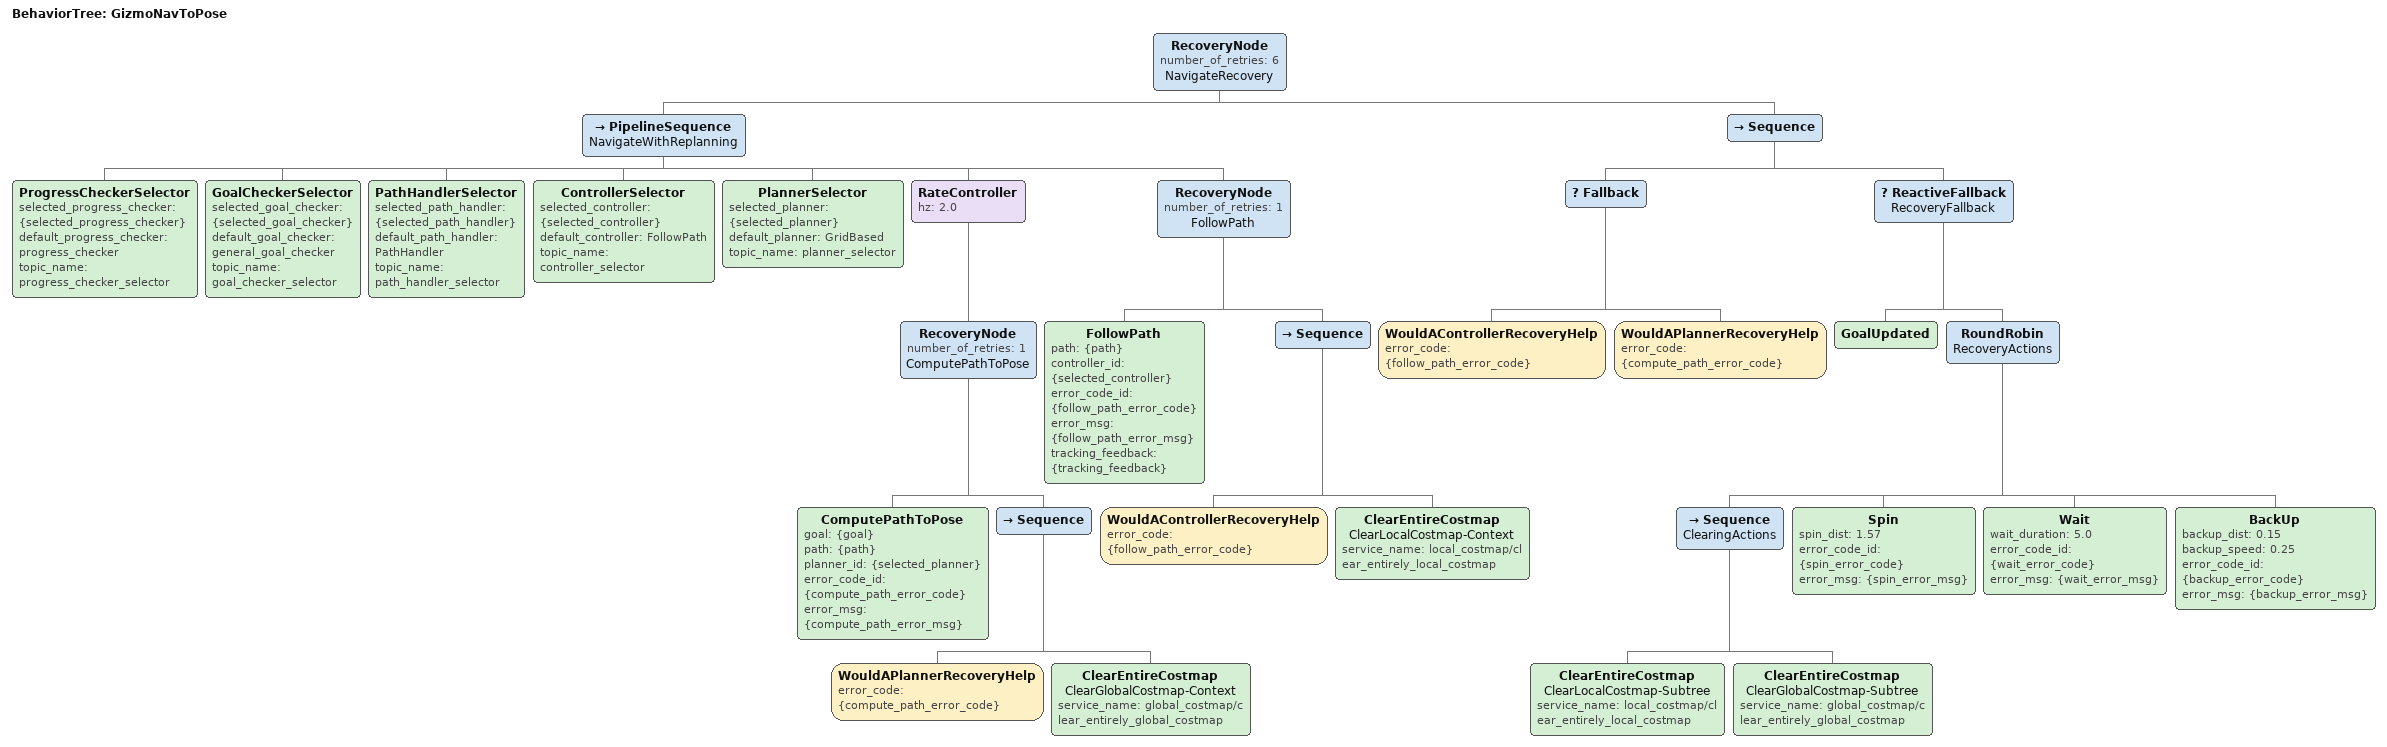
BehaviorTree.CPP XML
<root BTCPP_format="4" main_tree_to_execute="GizmoNavToPose">
  <BehaviorTree ID="GizmoNavToPose">

    <!-- Top-level recovery node allowing up to 6 recovery attempts before aborting -->
    <RecoveryNode number_of_retries="6" name="NavigateRecovery">

      <!-- 1. Primary Navigation Pipeline with Continuous Replanning -->
      <PipelineSequence name="NavigateWithReplanning">

        <!-- Dynamic Selectors (allow switching plugins dynamically via topic/blackboard) -->
        <ProgressCheckerSelector selected_progress_checker="{selected_progress_checker}" default_progress_checker="progress_checker" topic_name="progress_checker_selector"/>
        <GoalCheckerSelector selected_goal_checker="{selected_goal_checker}" default_goal_checker="general_goal_checker" topic_name="goal_checker_selector"/>
        <PathHandlerSelector selected_path_handler="{selected_path_handler}" default_path_handler="PathHandler" topic_name="path_handler_selector"/>
        <ControllerSelector selected_controller="{selected_controller}" default_controller="FollowPath" topic_name="controller_selector"/>
        <PlannerSelector selected_planner="{selected_planner}" default_planner="GridBased" topic_name="planner_selector"/>

        <!-- Global Path Computation (Replans at 2.0 Hz) -->
        <RateController hz="2.0">
          <RecoveryNode number_of_retries="1" name="ComputePathToPose">
            <ComputePathToPose goal="{goal}" path="{path}" planner_id="{selected_planner}" error_code_id="{compute_path_error_code}" error_msg="{compute_path_error_msg}"/>
            <Sequence>
              <WouldAPlannerRecoveryHelp error_code="{compute_path_error_code}"/>
              <ClearEntireCostmap name="ClearGlobalCostmap-Context" service_name="global_costmap/clear_entirely_global_costmap"/>
            </Sequence>
          </RecoveryNode>
        </RateController>

        <!-- Local Path Following & Controller Execution -->
        <RecoveryNode number_of_retries="1" name="FollowPath">
          <FollowPath path="{path}" controller_id="{selected_controller}" error_code_id="{follow_path_error_code}" error_msg="{follow_path_error_msg}" tracking_feedback="{tracking_feedback}"/>
          <Sequence>
            <WouldAControllerRecoveryHelp error_code="{follow_path_error_code}"/>
            <ClearEntireCostmap name="ClearLocalCostmap-Context" service_name="local_costmap/clear_entirely_local_costmap"/>
          </Sequence>
        </RecoveryNode>

      </PipelineSequence>

      <!-- 2. System Recovery Subtree (Executed when navigation fails) -->
      <Sequence>

        <!-- Check if recovery can assist with controller or planner errors -->
        <Fallback>
          <WouldAControllerRecoveryHelp error_code="{follow_path_error_code}"/>
          <WouldAPlannerRecoveryHelp error_code="{compute_path_error_code}"/>
        </Fallback>

        <!-- Reactive Fallback: Cancel recovery immediately if a new goal arrives -->
        <ReactiveFallback name="RecoveryFallback">
          <GoalUpdated/>

          <!-- Round-robin sequential recovery behaviors -->
          <RoundRobin name="RecoveryActions">

            <!-- Step A: Clear both local and global costmaps -->
            <Sequence name="ClearingActions">
              <ClearEntireCostmap name="ClearLocalCostmap-Subtree" service_name="local_costmap/clear_entirely_local_costmap"/>
              <ClearEntireCostmap name="ClearGlobalCostmap-Subtree" service_name="global_costmap/clear_entirely_global_costmap"/>
            </Sequence>

            <!-- Step B: In-place spin recovery (90 degrees / 1.57 rad) -->
            <Spin spin_dist="1.57" error_code_id="{spin_error_code}" error_msg="{spin_error_msg}"/>

            <!-- Step C: Pause to allow transient obstacles / other robots to pass -->
            <Wait wait_duration="5.0" error_code_id="{wait_error_code}" error_msg="{wait_error_msg}"/>

            <!-- Step D: Conservative reverse backup (0.15 m) -->
            <BackUp backup_dist="0.15" backup_speed="0.25" error_code_id="{backup_error_code}" error_msg="{backup_error_msg}"/>

          </RoundRobin>

        </ReactiveFallback>

      </Sequence>

    </RecoveryNode>

  </BehaviorTree>
</root>
